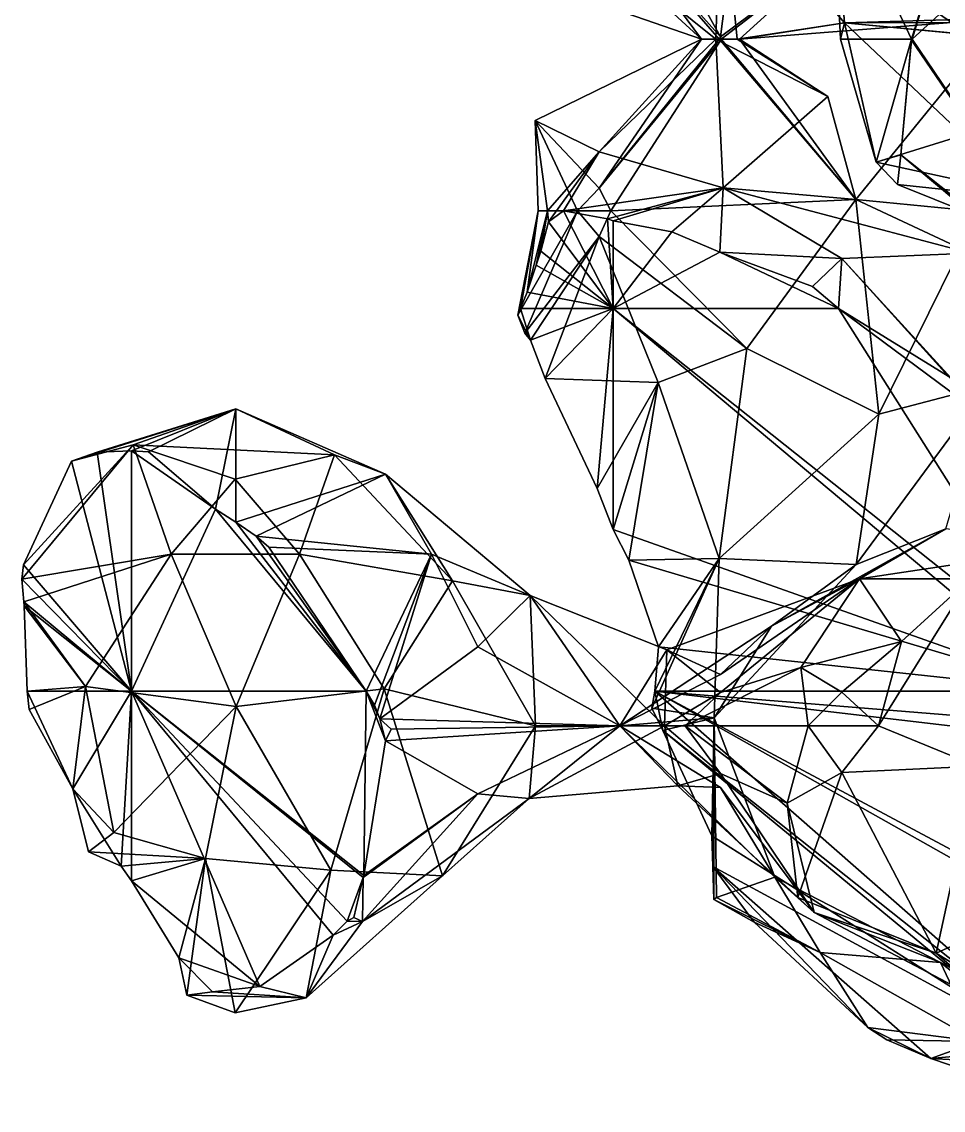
# Model space of a CAD drawing. Extents: x 290034 to 295698, y 4553723 to 4561693.
# Drawn here: x 291208.6 to 291304.3, y 4554305.6 to 4554418.6 of the extents above; entities that cross this region are included whole.
import ezdxf

# ---------------------------------------------------------------- set-up
doc = ezdxf.new("R2010")
doc.units = 0
doc.layers.add('Au_ppm_Pref_-_0_2', color=7, linetype='CONTINUOUS')

msp = doc.modelspace()

# ---------------------------------------------------------------- linework, layer by layer
at = {"layer": 'Au_ppm_Pref_-_0_2'}
for points in [[(291281.15, 4554417.03, 1811.41), (291283.67, 4554436.84, 1807.49), (291271.36, 4554434.61, 1810.17)], [(291281.15, 4554417.03, 1811.41), (291293.75, 4554426.45, 1808.78), (291283.67, 4554436.84, 1807.49)], [(291281.15, 4554417.03, 1811.41), (291271.36, 4554434.61, 1810.17), (291268.55, 4554431.16, 1810.34)], [(291306.46, 4554434.44, 1828.74), (291300.98, 4554416.79, 1827.99), (291292.78, 4554434.22, 1823.73)], [(291306.46, 4554434.44, 1828.74), (291301.07, 4554416.79, 1828.03), (291300.98, 4554416.79, 1827.99)], [(291306.46, 4554434.44, 1828.74), (291309.43, 4554424.46, 1830.99), (291301.07, 4554416.79, 1828.03)], [(291280.67, 4554416.79, 1811.72), (291268.55, 4554426.55, 1814.18), (291281.21, 4554433.57, 1817.51)], [(291282.87, 4554416.79, 1812.3), (291280.67, 4554416.79, 1811.72), (291281.21, 4554433.57, 1817.51)], [(291294.02, 4554418.5, 1817.92), (291281.21, 4554433.57, 1817.51), (291292.78, 4554434.22, 1823.73)], [(291282.87, 4554416.79, 1812.3), (291281.21, 4554433.57, 1817.51), (291294.02, 4554418.5, 1817.92)], [(291294.02, 4554418.5, 1817.92), (291292.78, 4554434.22, 1823.73), (291293.62, 4554416.79, 1823.37)], [(291300.98, 4554416.79, 1827.99), (291293.62, 4554416.79, 1823.37), (291292.78, 4554434.22, 1823.73)], [(291305.13, 4554418.51, 1811.49), (291307.67, 4554434.24, 1806.18), (291293.75, 4554426.45, 1808.78)], [(291279.19, 4554416.79, 1811.49), (291268.55, 4554431.16, 1810.34), (291260.52, 4554423.26, 1811.49)], [(291281.15, 4554417.03, 1811.41), (291268.55, 4554431.16, 1810.34), (291281, 4554416.79, 1811.43)], [(291279.19, 4554416.79, 1811.49), (291281, 4554416.79, 1811.43), (291268.55, 4554431.16, 1810.34)], [(291279.19, 4554416.79, 1811.49), (291260.52, 4554423.26, 1811.49), (291268.55, 4554426.55, 1814.18)], [(291279.19, 4554416.79, 1811.49), (291268.55, 4554426.55, 1814.18), (291280.67, 4554416.79, 1811.72)], [(291281.15, 4554417.03, 1811.41), (291281.24, 4554416.79, 1811.45), (291293.75, 4554426.45, 1808.78)], [(291283.14, 4554416.79, 1811.49), (291293.75, 4554426.45, 1808.78), (291281.24, 4554416.79, 1811.45)], [(291283.14, 4554416.79, 1811.49), (291305.13, 4554418.51, 1811.49), (291293.75, 4554426.45, 1808.78)], [(291301.07, 4554416.79, 1828.03), (291309.43, 4554424.46, 1830.99), (291320, 4554388.82, 1829.15)], [(291312.05, 4554416.79, 1820.68), (291320.02, 4554419.25, 1817.39), (291294.02, 4554418.5, 1817.92)], [(291320.02, 4554419.25, 1817.39), (291306.35, 4554417.32, 1811.67), (291294.02, 4554418.5, 1817.92)], [(291283.14, 4554416.79, 1811.49), (291282.87, 4554416.79, 1812.3), (291294.02, 4554418.5, 1817.92)], [(291283.14, 4554416.79, 1811.49), (291294.02, 4554418.5, 1817.92), (291305.13, 4554418.51, 1811.49)], [(291294.02, 4554418.5, 1817.92), (291293.62, 4554416.79, 1823.37), (291297.31, 4554404.01, 1823.37)], [(291294.02, 4554418.5, 1817.92), (291306.35, 4554417.32, 1811.67), (291305.13, 4554418.51, 1811.49)], [(291312.05, 4554416.79, 1820.68), (291294.02, 4554418.5, 1817.92), (291306.35, 4554406.83, 1820.05)], [(291294.02, 4554418.5, 1817.92), (291297.31, 4554404.01, 1823.37), (291306.35, 4554406.83, 1820.05)], [(291279.19, 4554416.79, 1811.49), (291268.55, 4554405.1, 1813.54), (291261.91, 4554408.36, 1811.49)], [(291279.19, 4554416.79, 1811.49), (291261.91, 4554408.36, 1811.49), (291268.55, 4554401.32, 1810.71)], [(291279.19, 4554416.79, 1811.49), (291280.67, 4554416.79, 1811.72), (291268.55, 4554405.1, 1813.54)], [(291280.67, 4554416.79, 1811.72), (291281.43, 4554401.35, 1818.53), (291268.55, 4554405.1, 1813.54)], [(291279.19, 4554416.79, 1811.49), (291268.55, 4554401.32, 1810.71), (291281, 4554416.79, 1811.43)], [(291281.15, 4554416.65, 1811.45), (291281, 4554416.79, 1811.43), (291268.55, 4554401.32, 1810.71)], [(291281.15, 4554416.65, 1811.45), (291268.55, 4554401.32, 1810.71), (291269.77, 4554398.97, 1810.92)], [(291281.15, 4554416.65, 1811.45), (291269.77, 4554398.97, 1810.92), (291295.21, 4554400.15, 1811.18)], [(291280.67, 4554416.79, 1811.72), (291282.87, 4554416.79, 1812.3), (291292.31, 4554410.85, 1816.13)], [(291280.67, 4554416.79, 1811.72), (291292.31, 4554410.85, 1816.13), (291281.43, 4554401.35, 1818.53)], [(291281.15, 4554417.03, 1811.41), (291281, 4554416.79, 1811.43), (291281.24, 4554416.79, 1811.45)], [(291281.24, 4554416.79, 1811.45), (291281, 4554416.79, 1811.43), (291281.15, 4554416.65, 1811.45)], [(291281.24, 4554416.79, 1811.45), (291281.15, 4554416.65, 1811.45), (291295.21, 4554400.15, 1811.18)], [(291283.14, 4554416.79, 1811.49), (291281.24, 4554416.79, 1811.45), (291295.21, 4554400.15, 1811.18)], [(291283.14, 4554416.79, 1811.49), (291292.31, 4554410.85, 1816.13), (291282.87, 4554416.79, 1812.3)], [(291283.14, 4554416.79, 1811.49), (291295.21, 4554400.15, 1811.18), (291292.31, 4554410.85, 1816.13)], [(291297.31, 4554404.01, 1823.37), (291293.62, 4554416.79, 1823.37), (291300.98, 4554416.79, 1827.99)], [(291300.98, 4554416.79, 1827.99), (291299.87, 4554404.8, 1826.27), (291297.31, 4554404.01, 1823.37)], [(291300.98, 4554416.79, 1827.99), (291300.99, 4554416.7, 1828), (291299.87, 4554404.8, 1826.27)], [(291320, 4554388.82, 1829.15), (291299.87, 4554404.8, 1826.27), (291300.99, 4554416.7, 1828)], [(291300.98, 4554416.79, 1827.99), (291301.07, 4554416.79, 1828.03), (291300.99, 4554416.7, 1828)], [(291300.99, 4554416.7, 1828), (291301.07, 4554416.79, 1828.03), (291320, 4554388.82, 1829.15)], [(291307.47, 4554415.2, 1811.49), (291307.1, 4554394.59, 1816.57), (291295.21, 4554400.15, 1811.18)], [(291307.47, 4554415.2, 1811.49), (291295.21, 4554400.15, 1811.18), (291307.99, 4554398.89, 1805.62)], [(291292.31, 4554410.85, 1816.13), (291295.21, 4554400.15, 1811.18), (291281.43, 4554401.35, 1818.53)], [(291268.55, 4554405.1, 1813.54), (291263.2, 4554398.97, 1814.01), (291261.91, 4554408.36, 1811.49)], [(291268.55, 4554401.32, 1810.71), (291261.91, 4554408.36, 1811.49), (291266.29, 4554398.97, 1810.43)], [(291262.23, 4554398.97, 1811.49), (291261.91, 4554408.36, 1811.49), (291263.2, 4554398.97, 1814.01)], [(291261.91, 4554408.36, 1811.49), (291262.23, 4554398.97, 1811.49), (291266.29, 4554398.97, 1810.43)], [(291297.31, 4554404.01, 1823.37), (291316.11, 4554399.94, 1822.13), (291306.35, 4554406.83, 1820.05)], [(291263.2, 4554398.97, 1814.01), (291268.55, 4554405.1, 1813.54), (291263.3, 4554397.83, 1815.63)], [(291263.3, 4554397.83, 1815.63), (291268.55, 4554405.1, 1813.54), (291264.86, 4554398.98, 1816.33)], [(291268.55, 4554405.1, 1813.54), (291281.43, 4554401.35, 1818.53), (291264.86, 4554398.98, 1816.33)], [(291297.31, 4554404.01, 1823.37), (291299.87, 4554404.8, 1826.27), (291299.54, 4554401.7, 1825.78)], [(291299.54, 4554401.7, 1825.78), (291316.11, 4554399.94, 1822.13), (291297.31, 4554404.01, 1823.37)], [(291299.54, 4554401.7, 1825.78), (291299.87, 4554404.8, 1826.27), (291307.29, 4554398.58, 1827.29)], [(291299.87, 4554404.8, 1826.27), (291320, 4554388.82, 1829.15), (291307.29, 4554398.58, 1827.29)], [(291316.11, 4554399.94, 1822.13), (291299.54, 4554401.7, 1825.78), (291307.29, 4554398.58, 1827.29)], [(291264.86, 4554398.98, 1816.33), (291281.43, 4554401.35, 1818.53), (291269.41, 4554398.16, 1817.8)], [(291268.55, 4554401.32, 1810.71), (291266.29, 4554398.97, 1810.43), (291269.77, 4554398.97, 1810.92)], [(291269.41, 4554398.16, 1817.8), (291281.43, 4554401.35, 1818.53), (291270, 4554397.93, 1817.97)], [(291270, 4554397.93, 1817.97), (291281.43, 4554401.35, 1818.53), (291276.11, 4554396.78, 1819.34)], [(291281.43, 4554401.35, 1818.53), (291281.08, 4554394.68, 1820.29), (291276.11, 4554396.78, 1819.34)], [(291281.08, 4554394.68, 1820.29), (291281.43, 4554401.35, 1818.53), (291293.75, 4554394.02, 1821.72)], [(291293.75, 4554394.02, 1821.72), (291281.43, 4554401.35, 1818.53), (291307.1, 4554394.59, 1816.57)], [(291281.43, 4554401.35, 1818.53), (291295.21, 4554400.15, 1811.18), (291307.1, 4554394.59, 1816.57)], [(291295.21, 4554400.15, 1811.18), (291269.77, 4554398.97, 1810.92), (291283.9, 4554384.67, 1809.03)], [(291297.59, 4554377.88, 1806.62), (291295.21, 4554400.15, 1811.18), (291283.9, 4554384.67, 1809.03)], [(291297.59, 4554377.88, 1806.62), (291307.99, 4554398.89, 1805.62), (291295.21, 4554400.15, 1811.18)], [(291266.29, 4554398.97, 1810.43), (291260.12, 4554388.13, 1811.62), (291260.84, 4554386.28, 1811.36)], [(291260.12, 4554388.13, 1811.62), (291266.29, 4554398.97, 1810.43), (291262.23, 4554398.97, 1811.49)], [(291260.4, 4554388.82, 1811.99), (291260.12, 4554388.13, 1811.62), (291262.23, 4554398.97, 1811.49)], [(291262.23, 4554398.97, 1811.49), (291261.08, 4554390.52, 1812.88), (291260.4, 4554388.82, 1811.99)], [(291268.55, 4554396.32, 1810.61), (291266.29, 4554398.97, 1810.43), (291260.84, 4554386.28, 1811.36)], [(291263.2, 4554398.97, 1814.01), (291262.01, 4554393.35, 1814.25), (291261.08, 4554390.52, 1812.88)], [(291263.2, 4554398.97, 1814.01), (291261.08, 4554390.52, 1812.88), (291262.23, 4554398.97, 1811.49)], [(291263.2, 4554398.97, 1814.01), (291262.48, 4554394.79, 1814.95), (291262.01, 4554393.35, 1814.25)], [(291263.2, 4554398.97, 1814.01), (291263.3, 4554397.83, 1815.63), (291262.48, 4554394.79, 1814.95)], [(291263.3, 4554397.83, 1815.63), (291264.86, 4554398.98, 1816.33), (291270, 4554388.82, 1816.78)], [(291264.86, 4554398.98, 1816.33), (291269.41, 4554398.16, 1817.8), (291270, 4554388.82, 1816.78)], [(291269.77, 4554398.97, 1810.92), (291266.29, 4554398.97, 1810.43), (291268.55, 4554396.32, 1810.61)], [(291283.9, 4554384.67, 1809.03), (291269.77, 4554398.97, 1810.92), (291268.55, 4554396.32, 1810.61)], [(291297.59, 4554377.88, 1806.62), (291308.94, 4554380.85, 1799.93), (291307.99, 4554398.89, 1805.62)], [(291262.48, 4554394.79, 1814.95), (291263.3, 4554397.83, 1815.63), (291270, 4554388.82, 1816.78)], [(291269.41, 4554398.16, 1817.8), (291270, 4554397.93, 1817.97), (291270, 4554388.82, 1816.78)], [(291270, 4554397.93, 1817.97), (291276.11, 4554396.78, 1819.34), (291270, 4554388.82, 1816.78)], [(291268.55, 4554396.32, 1810.61), (291260.84, 4554386.28, 1811.36), (291261.42, 4554385.55, 1811.41)], [(291262.96, 4554381.56, 1810.85), (291268.55, 4554396.32, 1810.61), (291261.42, 4554385.55, 1811.41)], [(291274.67, 4554381.15, 1808.44), (291268.55, 4554396.32, 1810.61), (291262.96, 4554381.56, 1810.85)], [(291283.9, 4554384.67, 1809.03), (291268.55, 4554396.32, 1810.61), (291274.67, 4554381.15, 1808.44)], [(291276.11, 4554396.78, 1819.34), (291281.08, 4554394.68, 1820.29), (291270, 4554388.82, 1816.78)], [(291262.48, 4554394.79, 1814.95), (291270, 4554388.82, 1816.78), (291262.01, 4554393.35, 1814.25)], [(291281.08, 4554394.68, 1820.29), (291293.42, 4554388.82, 1822.57), (291270, 4554388.82, 1816.78)], [(291281.08, 4554394.68, 1820.29), (291290.69, 4554391.12, 1822.2), (291293.42, 4554388.82, 1822.57)], [(291290.69, 4554391.12, 1822.2), (291281.08, 4554394.68, 1820.29), (291293.75, 4554394.02, 1821.72)], [(291293.75, 4554394.02, 1821.72), (291293.42, 4554388.82, 1822.57), (291290.69, 4554391.12, 1822.2)], [(291304.79, 4554381.8, 1823.71), (291293.42, 4554388.82, 1822.57), (291293.75, 4554394.02, 1821.72)], [(291307.1, 4554394.59, 1816.57), (291305.46, 4554381.24, 1823.74), (291293.75, 4554394.02, 1821.72)], [(291293.75, 4554394.02, 1821.72), (291305.46, 4554381.24, 1823.74), (291304.79, 4554381.8, 1823.71)], [(291270, 4554388.82, 1816.78), (291261.08, 4554390.52, 1812.88), (291262.01, 4554393.35, 1814.25)], [(291270, 4554388.82, 1816.78), (291260.4, 4554388.82, 1811.99), (291261.08, 4554390.52, 1812.88)], [(291261.42, 4554385.55, 1811.41), (291260.12, 4554388.13, 1811.62), (291260.4, 4554388.82, 1811.99)], [(291261.42, 4554385.55, 1811.41), (291260.84, 4554386.28, 1811.36), (291260.12, 4554388.13, 1811.62)], [(291261.42, 4554385.55, 1811.41), (291260.4, 4554388.82, 1811.99), (291270, 4554388.82, 1816.78)], [(291262.96, 4554381.56, 1810.85), (291261.42, 4554385.55, 1811.41), (291270, 4554388.82, 1816.78)], [(291268.33, 4554370.16, 1809.74), (291262.96, 4554381.56, 1810.85), (291270, 4554388.82, 1816.78)], [(291270, 4554365.91, 1809.16), (291268.33, 4554370.16, 1809.74), (291270, 4554388.82, 1816.78)], [(291317.01, 4554351.5, 1819.46), (291317.42, 4554349.13, 1818.81), (291270, 4554388.82, 1816.78)], [(291270, 4554388.82, 1816.78), (291317.42, 4554349.13, 1818.81), (291270, 4554365.91, 1809.16)], [(291293.42, 4554388.82, 1822.57), (291317.01, 4554351.5, 1819.46), (291270, 4554388.82, 1816.78)], [(291293.42, 4554388.82, 1822.57), (291304.79, 4554381.8, 1823.71), (291309.54, 4554376.86, 1823.69)], [(291317.01, 4554351.5, 1819.46), (291293.42, 4554388.82, 1822.57), (291309.54, 4554376.86, 1823.69)], [(291283.9, 4554384.67, 1809.03), (291274.67, 4554381.15, 1808.44), (291281.01, 4554362.88, 1806.17)], [(291297.59, 4554377.88, 1806.62), (291283.9, 4554384.67, 1809.03), (291281.01, 4554362.88, 1806.17)], [(291268.33, 4554370.16, 1809.74), (291274.67, 4554381.15, 1808.44), (291262.96, 4554381.56, 1810.85)], [(291270, 4554365.91, 1809.16), (291274.67, 4554381.15, 1808.44), (291268.33, 4554370.16, 1809.74)], [(291271.65, 4554362.7, 1808.62), (291274.67, 4554381.15, 1808.44), (291270, 4554365.91, 1809.16)], [(291281.01, 4554362.88, 1806.17), (291274.67, 4554381.15, 1808.44), (291271.65, 4554362.7, 1808.62)], [(291297.59, 4554377.88, 1806.62), (291295.25, 4554362.25, 1799.1), (291308.94, 4554380.85, 1799.93)], [(291304.56, 4554365.98, 1793.88), (291308.94, 4554380.85, 1799.93), (291295.25, 4554362.25, 1799.1)], [(291213.75, 4554372.99, 1786.59), (291230.81, 4554378.41, 1787.5), (291216.41, 4554373.91, 1787.68)], [(291213.75, 4554372.99, 1786.59), (291220.16, 4554374.7, 1783), (291230.81, 4554378.41, 1787.5)], [(291216.41, 4554373.91, 1787.68), (291230.81, 4554378.41, 1787.5), (291220, 4554374.06, 1788.93)], [(291220, 4554374.06, 1788.93), (291230.81, 4554378.41, 1787.5), (291221.75, 4554373.96, 1789.78)], [(291220.16, 4554374.7, 1783), (291241.06, 4554373.65, 1783.22), (291230.81, 4554378.41, 1787.5)], [(291230.81, 4554378.41, 1787.5), (291228.71, 4554368.01, 1792.09), (291221.75, 4554373.96, 1789.78)], [(291230.81, 4554378.41, 1787.5), (291230.83, 4554366.67, 1792.58), (291228.71, 4554368.01, 1792.09)], [(291230.83, 4554366.67, 1792.58), (291230.81, 4554378.41, 1787.5), (291246.38, 4554371.64, 1789.08)], [(291246.38, 4554371.64, 1789.08), (291230.81, 4554378.41, 1787.5), (291241.06, 4554373.65, 1783.22)], [(291297.59, 4554377.88, 1806.62), (291281.01, 4554362.88, 1806.17), (291295.25, 4554362.25, 1799.1)], [(291208.79, 4554362.22, 1782.78), (291208.59, 4554360.76, 1782.43), (291220.16, 4554374.7, 1783)], [(291208.59, 4554360.76, 1782.43), (291224.11, 4554363.34, 1778.67), (291220.16, 4554374.7, 1783)], [(291208.79, 4554362.22, 1782.78), (291220.16, 4554374.7, 1783), (291213.75, 4554372.99, 1786.59)], [(291220.16, 4554374.7, 1783), (291224.11, 4554363.34, 1778.67), (291230.75, 4554371.14, 1779.2)], [(291241.06, 4554373.65, 1783.22), (291220.16, 4554374.7, 1783), (291230.75, 4554371.14, 1779.2)], [(291216.41, 4554373.91, 1787.68), (291220, 4554349.13, 1784.02), (291213.75, 4554372.99, 1786.59)], [(291220, 4554349.13, 1784.02), (291216.41, 4554373.91, 1787.68), (291220, 4554374.06, 1788.93)], [(291221.75, 4554373.96, 1789.78), (291228.71, 4554368.01, 1792.09), (291220, 4554374.06, 1788.93)], [(291220, 4554349.13, 1784.02), (291220, 4554374.06, 1788.93), (291228.71, 4554368.01, 1792.09)], [(291237.42, 4554363.34, 1778.65), (291241.06, 4554373.65, 1783.22), (291230.75, 4554371.14, 1779.2)], [(291237.42, 4554363.34, 1778.65), (291253.34, 4554360.57, 1782.74), (291241.06, 4554373.65, 1783.22)], [(291253.34, 4554360.57, 1782.74), (291246.38, 4554371.64, 1789.08), (291241.06, 4554373.65, 1783.22)], [(291208.79, 4554362.22, 1782.78), (291213.75, 4554372.99, 1786.59), (291220, 4554349.13, 1784.02)], [(291237.42, 4554363.34, 1778.65), (291230.75, 4554371.14, 1779.2), (291224.11, 4554363.34, 1778.67)], [(291230.83, 4554366.67, 1792.58), (291246.38, 4554371.64, 1789.08), (291232.92, 4554365.2, 1793.04)], [(291246.38, 4554371.64, 1789.08), (291251.13, 4554363.34, 1791.41), (291232.92, 4554365.2, 1793.04)], [(291253.34, 4554360.57, 1782.74), (291261.39, 4554359.05, 1787.74), (291246.38, 4554371.64, 1789.08)], [(291246.38, 4554371.64, 1789.08), (291261.39, 4554359.05, 1787.74), (291251.13, 4554363.34, 1791.41)], [(291228.71, 4554368.01, 1792.09), (291244.37, 4554349.13, 1793.55), (291220, 4554349.13, 1784.02)], [(291228.71, 4554368.01, 1792.09), (291230.83, 4554366.67, 1792.58), (291244.37, 4554349.13, 1793.55)], [(291230.83, 4554366.67, 1792.58), (291232.92, 4554365.2, 1793.04), (291244.37, 4554349.13, 1793.55)], [(291270, 4554365.91, 1809.16), (291317.42, 4554349.13, 1818.81), (291271.65, 4554362.7, 1808.62)], [(291295.25, 4554362.25, 1799.1), (291286.44, 4554355.85, 1793.68), (291304.56, 4554365.98, 1793.88)], [(291304.56, 4554365.98, 1793.88), (291286.44, 4554355.85, 1793.68), (291295.58, 4554360.78, 1788.05)], [(291318.86, 4554364.26, 1787.41), (291304.56, 4554365.98, 1793.88), (291295.58, 4554360.78, 1788.05)], [(291232.92, 4554365.2, 1793.04), (291234.24, 4554364.05, 1793.27), (291244.37, 4554349.13, 1793.55)], [(291232.92, 4554365.2, 1793.04), (291251.13, 4554363.34, 1791.41), (291234.24, 4554364.05, 1793.27)], [(291224.11, 4554363.34, 1778.67), (291208.59, 4554360.76, 1782.43), (291208.8, 4554358.4, 1782.03)], [(291224.11, 4554363.34, 1778.67), (291208.8, 4554358.4, 1782.03), (291215.21, 4554349.59, 1779.06)], [(291230.86, 4554347.54, 1778.2), (291224.11, 4554363.34, 1778.67), (291215.21, 4554349.59, 1779.06)], [(291237.42, 4554363.34, 1778.65), (291224.11, 4554363.34, 1778.67), (291230.86, 4554347.54, 1778.2)], [(291246.24, 4554349.37, 1779.15), (291237.42, 4554363.34, 1778.65), (291230.86, 4554347.54, 1778.2)], [(291234.24, 4554364.05, 1793.27), (291251.13, 4554363.34, 1791.41), (291244.37, 4554349.13, 1793.55)], [(291237.42, 4554363.34, 1778.65), (291246.24, 4554349.37, 1779.15), (291253.34, 4554360.57, 1782.74)], [(291251.13, 4554363.34, 1791.41), (291245.24, 4554347.67, 1793.59), (291244.37, 4554349.13, 1793.55)], [(291245.77, 4554346.24, 1793.51), (291245.24, 4554347.67, 1793.59), (291251.13, 4554363.34, 1791.41)], [(291255.95, 4554353.72, 1790.47), (291245.77, 4554346.24, 1793.51), (291251.13, 4554363.34, 1791.41)], [(291261.39, 4554359.05, 1787.74), (291255.95, 4554353.72, 1790.47), (291251.13, 4554363.34, 1791.41)], [(291307.07, 4554360.79, 1782.31), (291318.86, 4554364.26, 1787.41), (291295.58, 4554360.78, 1788.05)], [(291208.59, 4554360.76, 1782.43), (291208.79, 4554362.22, 1782.78), (291220, 4554349.13, 1784.02)], [(291281.01, 4554362.88, 1806.17), (291271.65, 4554362.7, 1808.62), (291274.72, 4554353.71, 1806.62)], [(291271.65, 4554362.7, 1808.62), (291317.42, 4554349.13, 1818.81), (291274.72, 4554353.71, 1806.62)], [(291274.33, 4554349.13, 1804.97), (291274.03, 4554347.37, 1804.43), (291281.01, 4554362.88, 1806.17)], [(291281.01, 4554362.88, 1806.17), (291274.03, 4554347.37, 1804.43), (291280.49, 4554346.34, 1799.6)], [(291281.01, 4554362.88, 1806.17), (291274.72, 4554353.71, 1806.62), (291274.33, 4554349.13, 1804.97)], [(291281.01, 4554362.88, 1806.17), (291280.49, 4554346.34, 1799.6), (291295.25, 4554362.25, 1799.1)], [(291295.25, 4554362.25, 1799.1), (291280.49, 4554346.34, 1799.6), (291286.44, 4554355.85, 1793.68)], [(291208.8, 4554358.4, 1782.03), (291208.59, 4554360.76, 1782.43), (291220, 4554349.13, 1784.02)], [(291261.94, 4554345.52, 1783.17), (291253.34, 4554360.57, 1782.74), (291246.24, 4554349.37, 1779.15)], [(291253.34, 4554360.57, 1782.74), (291261.94, 4554345.52, 1783.17), (291261.39, 4554359.05, 1787.74)], [(291281.15, 4554350.86, 1789.52), (291275.57, 4554353.4, 1787.74), (291295.58, 4554360.78, 1788.05)], [(291275.57, 4554353.4, 1787.74), (291281.15, 4554348.99, 1786.58), (291295.58, 4554360.78, 1788.05)], [(291286.44, 4554355.85, 1793.68), (291281.15, 4554350.86, 1789.52), (291295.58, 4554360.78, 1788.05)], [(291281.15, 4554348.99, 1786.58), (291289.48, 4554351.56, 1781.8), (291295.58, 4554360.78, 1788.05)], [(291299.94, 4554354.28, 1781.8), (291295.58, 4554360.78, 1788.05), (291289.48, 4554351.56, 1781.8)], [(291299.94, 4554354.28, 1781.8), (291307.07, 4554360.79, 1782.31), (291295.58, 4554360.78, 1788.05)], [(291307.07, 4554360.79, 1782.31), (291299.94, 4554354.28, 1781.8), (291297.56, 4554345.52, 1780)], [(291307.07, 4554360.79, 1782.31), (291297.56, 4554345.52, 1780), (291307.76, 4554341.34, 1777.92)], [(291261.39, 4554359.05, 1787.74), (291270.69, 4554345.52, 1791.96), (291255.95, 4554353.72, 1790.47)], [(291275.34, 4554345.52, 1785), (291275.57, 4554353.4, 1787.74), (291261.39, 4554359.05, 1787.74)], [(291275.34, 4554345.52, 1785), (291261.39, 4554359.05, 1787.74), (291261.94, 4554345.52, 1783.17)], [(291270.69, 4554345.52, 1791.96), (291261.39, 4554359.05, 1787.74), (291275.57, 4554353.4, 1787.74)], [(291220, 4554349.13, 1784.02), (291208.86, 4554357.98, 1781.97), (291208.8, 4554358.4, 1782.03)], [(291208.8, 4554358.4, 1782.03), (291208.86, 4554357.98, 1781.97), (291215.21, 4554349.59, 1779.06)], [(291209.16, 4554349.13, 1780.92), (291208.86, 4554357.98, 1781.97), (291220, 4554349.13, 1784.02)], [(291208.86, 4554357.98, 1781.97), (291209.16, 4554349.13, 1780.92), (291215.21, 4554349.59, 1779.06)], [(291286.44, 4554355.85, 1793.68), (291280.49, 4554346.34, 1799.6), (291270.69, 4554345.52, 1791.96)], [(291281.15, 4554350.86, 1789.52), (291286.44, 4554355.85, 1793.68), (291270.69, 4554345.52, 1791.96)], [(291299.94, 4554354.28, 1781.8), (291289.48, 4554351.56, 1781.8), (291293.75, 4554349.01, 1780.63)], [(291297.56, 4554345.52, 1780), (291299.94, 4554354.28, 1781.8), (291293.75, 4554349.01, 1780.63)], [(291270.69, 4554345.52, 1791.96), (291245.77, 4554346.24, 1793.51), (291255.95, 4554353.72, 1790.47)], [(291281.15, 4554350.86, 1789.52), (291270.69, 4554345.52, 1791.96), (291275.57, 4554353.4, 1787.74)], [(291274.33, 4554349.13, 1804.97), (291274.72, 4554353.71, 1806.62), (291317.42, 4554349.13, 1818.81)], [(291275.34, 4554345.52, 1785), (291281.15, 4554348.99, 1786.58), (291275.57, 4554353.4, 1787.74)], [(291277.5, 4554345.52, 1781.8), (291289.48, 4554351.56, 1781.8), (291281.15, 4554348.99, 1786.58)], [(291289.48, 4554351.56, 1781.8), (291277.5, 4554345.52, 1781.8), (291290.27, 4554345.52, 1780.16)], [(291289.48, 4554351.56, 1781.8), (291290.27, 4554345.52, 1780.16), (291293.75, 4554349.01, 1780.63)], [(291209.16, 4554349.13, 1780.92), (291209.35, 4554347.22, 1780.65), (291215.21, 4554349.59, 1779.06)], [(291213.9, 4554338.98, 1780.57), (291209.35, 4554347.22, 1780.65), (291209.16, 4554349.13, 1780.92)], [(291220, 4554349.13, 1784.02), (291213.9, 4554338.98, 1780.57), (291209.16, 4554349.13, 1780.92)], [(291209.35, 4554347.22, 1780.65), (291213.9, 4554338.98, 1780.57), (291215.21, 4554349.59, 1779.06)], [(291215.21, 4554349.59, 1779.06), (291213.9, 4554338.98, 1780.57), (291218.15, 4554334.46, 1778.11)], [(291218.92, 4554330.95, 1780.65), (291213.9, 4554338.98, 1780.57), (291220, 4554349.13, 1784.02)], [(291230.86, 4554347.54, 1778.2), (291215.21, 4554349.59, 1779.06), (291218.15, 4554334.46, 1778.11)], [(291220, 4554329.44, 1780.71), (291218.92, 4554330.95, 1780.65), (291220, 4554349.13, 1784.02)], [(291242.4, 4554325.25, 1788.09), (291240.92, 4554323.79, 1787.31), (291220, 4554349.13, 1784.02)], [(291244.05, 4554329.79, 1789.46), (291242.4, 4554325.25, 1788.09), (291220, 4554349.13, 1784.02)], [(291240.92, 4554323.79, 1787.31), (291233.3, 4554318.48, 1783.67), (291220, 4554349.13, 1784.02)], [(291244.1, 4554330, 1789.51), (291244.05, 4554329.79, 1789.46), (291220, 4554349.13, 1784.02)], [(291220, 4554349.13, 1784.02), (291233.3, 4554318.48, 1783.67), (291220, 4554329.44, 1780.71)], [(291244.37, 4554349.13, 1793.55), (291244.1, 4554330, 1789.51), (291220, 4554349.13, 1784.02)], [(291246.24, 4554349.37, 1779.15), (291230.86, 4554347.54, 1778.2), (291240.7, 4554330.54, 1778.05)], [(291252.28, 4554329.95, 1782.95), (291246.24, 4554349.37, 1779.15), (291240.7, 4554330.54, 1778.05)], [(291244.37, 4554349.13, 1793.55), (291246.36, 4554343.97, 1793.27), (291244.1, 4554330, 1789.51)], [(291244.37, 4554349.13, 1793.55), (291245.77, 4554346.24, 1793.51), (291246.36, 4554343.97, 1793.27)], [(291244.37, 4554349.13, 1793.55), (291245.24, 4554347.67, 1793.59), (291245.77, 4554346.24, 1793.51)], [(291252.28, 4554329.95, 1782.95), (291261.94, 4554345.52, 1783.17), (291246.24, 4554349.37, 1779.15)], [(291274.33, 4554349.13, 1804.97), (291275.17, 4554345.03, 1804.21), (291274.03, 4554347.37, 1804.43)], [(291274.33, 4554349.13, 1804.97), (291317, 4554345.66, 1817.8), (291317.1, 4554344.12, 1817.45)], [(291274.33, 4554349.13, 1804.97), (291317.42, 4554349.13, 1818.81), (291317, 4554345.66, 1817.8)], [(291274.33, 4554349.13, 1804.97), (291317.1, 4554344.12, 1817.45), (291318.53, 4554325.5, 1813.25)], [(291318.26, 4554324.38, 1812.88), (291274.33, 4554349.13, 1804.97), (291318.53, 4554325.5, 1813.25)], [(291274.33, 4554349.13, 1804.97), (291315.52, 4554313, 1809.15), (291275.17, 4554345.03, 1804.21)], [(291274.33, 4554349.13, 1804.97), (291318.26, 4554324.38, 1812.88), (291315.52, 4554313, 1809.15)], [(291277.5, 4554345.52, 1781.8), (291281.15, 4554348.99, 1786.58), (291275.34, 4554345.52, 1785)], [(291297.56, 4554345.52, 1780), (291293.75, 4554349.01, 1780.63), (291290.27, 4554345.52, 1780.16)], [(291230.86, 4554347.54, 1778.2), (291218.15, 4554334.46, 1778.11), (291227.69, 4554331.77, 1779)], [(291240.7, 4554330.54, 1778.05), (291230.86, 4554347.54, 1778.2), (291227.69, 4554331.77, 1779)], [(291270.69, 4554345.52, 1791.96), (291280.49, 4554346.34, 1799.6), (291286.78, 4554329.81, 1794.45)], [(291275.17, 4554345.03, 1804.21), (291280.49, 4554346.34, 1799.6), (291274.03, 4554347.37, 1804.43)], [(291280.24, 4554334.1, 1803.41), (291280.49, 4554346.34, 1799.6), (291275.17, 4554345.03, 1804.21)], [(291280.49, 4554346.34, 1799.6), (291280.24, 4554334.1, 1803.41), (291280.35, 4554330.91, 1802.78)], [(291280.35, 4554330.91, 1802.78), (291280.46, 4554327.51, 1802.11), (291280.49, 4554346.34, 1799.6)], [(291280.46, 4554327.51, 1802.11), (291280.73, 4554327.7, 1799.62), (291280.49, 4554346.34, 1799.6)], [(291286.78, 4554329.81, 1794.45), (291280.49, 4554346.34, 1799.6), (291280.73, 4554327.7, 1799.62)], [(291245.77, 4554346.24, 1793.51), (291246.94, 4554345.19, 1793.75), (291246.36, 4554343.97, 1793.27)], [(291270.69, 4554345.52, 1791.96), (291246.94, 4554345.19, 1793.75), (291245.77, 4554346.24, 1793.51)], [(291246.94, 4554345.19, 1793.75), (291270.69, 4554345.52, 1791.96), (291246.36, 4554343.97, 1793.27)], [(291246.36, 4554343.97, 1793.27), (291270.69, 4554345.52, 1791.96), (291255.95, 4554338.45, 1790.09)], [(291252.28, 4554329.95, 1782.95), (291261.28, 4554337.98, 1787.74), (291261.94, 4554345.52, 1783.17)], [(291261.28, 4554337.98, 1787.74), (291255.95, 4554338.45, 1790.09), (291270.69, 4554345.52, 1791.96)], [(291275.34, 4554345.52, 1785), (291261.94, 4554345.52, 1783.17), (291261.28, 4554337.98, 1787.74)], [(291275.34, 4554345.52, 1785), (291261.28, 4554337.98, 1787.74), (291276.74, 4554339.28, 1787.74)], [(291276.74, 4554339.28, 1787.74), (291261.28, 4554337.98, 1787.74), (291270.69, 4554345.52, 1791.96)], [(291270.69, 4554345.52, 1791.96), (291286.78, 4554329.81, 1794.45), (291281.15, 4554339.11, 1789.87)], [(291281.15, 4554339.11, 1789.87), (291276.74, 4554339.28, 1787.74), (291270.69, 4554345.52, 1791.96)], [(291277.5, 4554345.52, 1781.8), (291275.34, 4554345.52, 1785), (291281.15, 4554340.56, 1786.08)], [(291275.34, 4554345.52, 1785), (291276.74, 4554339.28, 1787.74), (291281.15, 4554340.56, 1786.08)], [(291277.5, 4554345.52, 1781.8), (291281.15, 4554340.56, 1786.08), (291288.08, 4554337.51, 1781.8)], [(291277.5, 4554345.52, 1781.8), (291288.08, 4554337.51, 1781.8), (291290.27, 4554345.52, 1780.16)], [(291293.75, 4554340.68, 1780.18), (291290.27, 4554345.52, 1780.16), (291288.08, 4554337.51, 1781.8)], [(291297.56, 4554345.52, 1780), (291290.27, 4554345.52, 1780.16), (291293.75, 4554340.68, 1780.18)], [(291307.76, 4554341.34, 1777.92), (291297.56, 4554345.52, 1780), (291293.75, 4554340.68, 1780.18)], [(291280.24, 4554334.1, 1803.41), (291275.17, 4554345.03, 1804.21), (291315.11, 4554312.1, 1808.85)], [(291315.52, 4554313, 1809.15), (291315.11, 4554312.1, 1808.85), (291275.17, 4554345.03, 1804.21)], [(291244.1, 4554330, 1789.51), (291246.36, 4554343.97, 1793.27), (291255.95, 4554338.45, 1790.09)], [(291289.19, 4554327.7, 1781.8), (291293.75, 4554340.68, 1780.18), (291288.08, 4554337.51, 1781.8)], [(291289.19, 4554327.7, 1781.8), (291303.55, 4554321.93, 1781.07), (291293.75, 4554340.68, 1780.18)], [(291307.76, 4554341.34, 1777.92), (291293.75, 4554340.68, 1780.18), (291303.55, 4554321.93, 1781.07)], [(291307.76, 4554341.34, 1777.92), (291303.55, 4554321.93, 1781.07), (291318.11, 4554328.53, 1777.05)], [(291276.74, 4554339.28, 1787.74), (291290.88, 4554326.14, 1787.83), (291281.15, 4554340.56, 1786.08)], [(291290.88, 4554326.14, 1787.83), (291288.08, 4554337.51, 1781.8), (291281.15, 4554340.56, 1786.08)], [(291218.92, 4554330.95, 1780.65), (291215.53, 4554332.44, 1779.93), (291213.9, 4554338.98, 1780.57)], [(291213.9, 4554338.98, 1780.57), (291215.53, 4554332.44, 1779.93), (291218.15, 4554334.46, 1778.11)], [(291243.98, 4554325.2, 1788.11), (291244.05, 4554329.79, 1789.46), (291255.95, 4554338.45, 1790.09)], [(291261.28, 4554337.98, 1787.74), (291243.98, 4554325.2, 1788.11), (291255.95, 4554338.45, 1790.09)], [(291244.05, 4554329.79, 1789.46), (291244.1, 4554330, 1789.51), (291255.95, 4554338.45, 1790.09)], [(291281.15, 4554339.11, 1789.87), (291290.88, 4554326.14, 1787.83), (291276.74, 4554339.28, 1787.74)], [(291286.78, 4554329.81, 1794.45), (291290.88, 4554326.14, 1787.83), (291281.15, 4554339.11, 1789.87)], [(291252.28, 4554329.95, 1782.95), (291243.98, 4554325.2, 1788.11), (291261.28, 4554337.98, 1787.74)], [(291290.88, 4554326.14, 1787.83), (291289.19, 4554327.7, 1781.8), (291288.08, 4554337.51, 1781.8)], [(291215.53, 4554332.44, 1779.93), (291227.69, 4554331.77, 1779), (291218.15, 4554334.46, 1778.11)], [(291280.35, 4554330.91, 1802.78), (291280.24, 4554334.1, 1803.41), (291315.11, 4554312.1, 1808.85)], [(291215.53, 4554332.44, 1779.93), (291218.92, 4554330.95, 1780.65), (291227.69, 4554331.77, 1779)], [(291227.69, 4554331.77, 1779), (291218.92, 4554330.95, 1780.65), (291220, 4554329.44, 1780.71)], [(291224.91, 4554321.43, 1781.13), (291227.69, 4554331.77, 1779), (291220, 4554329.44, 1780.71)], [(291225.74, 4554317.57, 1780.78), (291227.69, 4554331.77, 1779), (291224.91, 4554321.43, 1781.13)], [(291230.75, 4554315.72, 1777.8), (291227.69, 4554331.77, 1779), (291225.74, 4554317.57, 1780.78)], [(291230.75, 4554315.72, 1777.8), (291240.7, 4554330.54, 1778.05), (291227.69, 4554331.77, 1779)], [(291230.75, 4554315.72, 1777.8), (291238.12, 4554317.28, 1781.8), (291240.7, 4554330.54, 1778.05)], [(291240.7, 4554330.54, 1778.05), (291238.12, 4554317.28, 1781.8), (291252.28, 4554329.95, 1782.95)], [(291280.35, 4554330.91, 1802.78), (291284.66, 4554325.14, 1802.83), (291280.46, 4554327.51, 1802.11)], [(291280.35, 4554330.91, 1802.78), (291296.47, 4554314.21, 1803.95), (291284.66, 4554325.14, 1802.83)], [(291280.35, 4554330.91, 1802.78), (291303, 4554311.01, 1805.16), (291296.47, 4554314.21, 1803.95)], [(291315.11, 4554312.1, 1808.85), (291303, 4554311.01, 1805.16), (291280.35, 4554330.91, 1802.78)], [(291220, 4554329.44, 1780.71), (291233.3, 4554318.48, 1783.67), (291224.91, 4554321.43, 1781.13)], [(291252.28, 4554329.95, 1782.95), (291238.12, 4554317.28, 1781.8), (291243.98, 4554325.2, 1788.11)], [(291244.05, 4554329.79, 1789.46), (291243.08, 4554325.64, 1788.4), (291242.4, 4554325.25, 1788.09)], [(291243.98, 4554325.2, 1788.11), (291243.08, 4554325.64, 1788.4), (291244.05, 4554329.79, 1789.46)], [(291286.78, 4554329.81, 1794.45), (291280.73, 4554327.7, 1799.62), (291291.49, 4554322, 1798.78)], [(291291.49, 4554322, 1798.78), (291304.01, 4554320.96, 1792.53), (291286.78, 4554329.81, 1794.45)], [(291286.78, 4554329.81, 1794.45), (291304.01, 4554320.96, 1792.53), (291290.88, 4554326.14, 1787.83)], [(291320.3, 4554311.57, 1782.4), (291318.11, 4554328.53, 1777.05), (291303.55, 4554321.93, 1781.07)], [(291280.73, 4554327.7, 1799.62), (291280.46, 4554327.51, 1802.11), (291291.49, 4554322, 1798.78)], [(291284.66, 4554325.14, 1802.83), (291291.49, 4554322, 1798.78), (291280.46, 4554327.51, 1802.11)], [(291289.19, 4554327.7, 1781.8), (291290.88, 4554326.14, 1787.83), (291303.55, 4554321.93, 1781.07)], [(291304.01, 4554320.96, 1792.53), (291310.54, 4554315.82, 1787.74), (291290.88, 4554326.14, 1787.83)], [(291310.54, 4554315.82, 1787.74), (291303.55, 4554321.93, 1781.07), (291290.88, 4554326.14, 1787.83)], [(291243.98, 4554325.2, 1788.11), (291238.12, 4554317.28, 1781.8), (291240.92, 4554323.79, 1787.31)], [(291243.98, 4554325.2, 1788.11), (291240.92, 4554323.79, 1787.31), (291242.4, 4554325.25, 1788.09)], [(291243.08, 4554325.64, 1788.4), (291243.98, 4554325.2, 1788.11), (291242.4, 4554325.25, 1788.09)], [(291284.66, 4554325.14, 1802.83), (291296.47, 4554314.21, 1803.95), (291291.49, 4554322, 1798.78)], [(291240.92, 4554323.79, 1787.31), (291238.12, 4554317.28, 1781.8), (291233.3, 4554318.48, 1783.67)], [(291233.3, 4554318.48, 1783.67), (291228.39, 4554317.92, 1781.8), (291224.91, 4554321.43, 1781.13)], [(291228.39, 4554317.92, 1781.8), (291225.74, 4554317.57, 1780.78), (291224.91, 4554321.43, 1781.13)], [(291296.47, 4554314.21, 1803.95), (291307.89, 4554312.76, 1799.8), (291291.49, 4554322, 1798.78)], [(291307.89, 4554312.76, 1799.8), (291304.01, 4554320.96, 1792.53), (291291.49, 4554322, 1798.78)], [(291320.3, 4554311.57, 1782.4), (291303.55, 4554321.93, 1781.07), (291310.54, 4554315.82, 1787.74)], [(291320.47, 4554312.86, 1793.63), (291304.01, 4554320.96, 1792.53), (291307.89, 4554312.76, 1799.8)], [(291320.47, 4554312.86, 1793.63), (291310.54, 4554315.82, 1787.74), (291304.01, 4554320.96, 1792.53)], [(291238.12, 4554317.28, 1781.8), (291228.39, 4554317.92, 1781.8), (291233.3, 4554318.48, 1783.67)], [(291225.74, 4554317.57, 1780.78), (291228.39, 4554317.92, 1781.8), (291238.12, 4554317.28, 1781.8)], [(291230.75, 4554315.72, 1777.8), (291225.74, 4554317.57, 1780.78), (291238.12, 4554317.28, 1781.8)], [(291296.47, 4554314.21, 1803.95), (291303, 4554311.01, 1805.16), (291298.41, 4554312.94, 1804.24)], [(291296.47, 4554314.21, 1803.95), (291298.41, 4554312.94, 1804.24), (291307.89, 4554312.76, 1799.8)], [(291303, 4554311.01, 1805.16), (291307.89, 4554312.76, 1799.8), (291298.41, 4554312.94, 1804.24)], [(291318.82, 4554305.63, 1806.21), (291307.89, 4554312.76, 1799.8), (291303, 4554311.01, 1805.16)], [(291314.33, 4554310.38, 1808.27), (291303, 4554311.01, 1805.16), (291315.11, 4554312.1, 1808.85)], [(291314.33, 4554310.38, 1808.27), (291318.82, 4554305.63, 1806.21), (291303, 4554311.01, 1805.16)]]:
    msp.add_3dface(points, dxfattribs=at)

doc.saveas('drawing.dxf')
